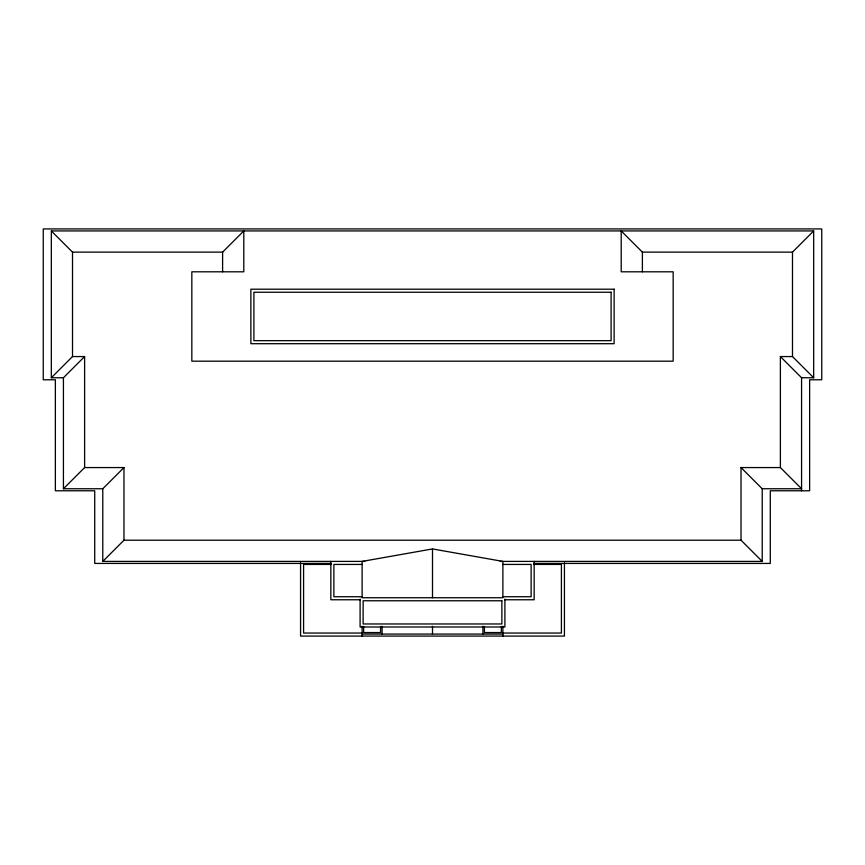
<?xml version="1.0" encoding="UTF-8"?>
<svg xmlns="http://www.w3.org/2000/svg" width="865" height="865" viewBox="0 0 865 865"><rect width="100%" height="100%" fill="white"/><g stroke="black" fill="none" stroke-linecap="round" stroke-linejoin="round"><path stroke-width="1.3" d="M51.327 377.756L72.509 356.564L72.509 252.126L51.327 230.933L51.327 377.756L63.426 377.756L84.619 356.564L72.509 356.564M72.509 252.126L222.608 252.126L243.8 230.933L243.8 271.805L191.835 271.805L191.835 361.181L673.165 361.181L673.165 271.805L621.2 271.805L621.2 230.933L642.392 252.126L792.491 252.126L813.673 230.933L813.673 377.756L801.574 377.756L780.381 356.564L780.381 467.565L801.574 488.757L762.216 488.757L741.024 467.565L780.381 467.565M84.619 467.565L123.976 467.565L102.784 488.757L63.426 488.757L84.619 467.565L84.619 356.564M102.784 488.757L102.784 561.407L123.976 540.214L741.024 540.214L762.216 561.407L762.216 488.757M432.5 548.94L362.121 561.407L362.121 597.737L502.879 597.737L502.879 561.407L432.5 548.94L432.5 597.737M51.327 230.933L813.673 230.933M780.381 356.564L792.491 356.564L813.673 377.756M102.784 561.407L364.803 561.407M500.197 561.407L762.216 561.407M331.5 563.429L94.718 563.429L94.718 490.779L55.36 490.779L55.36 379.778L43.25 379.778L43.25 228.922L821.75 228.922L821.75 379.778L809.64 379.778L809.64 490.779L770.283 490.779L770.283 563.429L533.489 563.429M331.522 564.434L303.593 564.434L303.593 633.05L362.121 633.05M362.121 564.434L333.868 564.434L333.868 596.731L362.121 596.731M502.879 564.434L531.132 564.434L531.132 596.731L502.879 596.731M533.478 564.434L561.407 564.434L561.407 633.05L502.879 633.05M360.1 599.759L330.841 599.759L330.841 561.407M504.901 599.759L534.159 599.759L534.159 561.407M362.121 634.067L502.879 634.067M801.574 377.756L801.574 490.779M792.491 252.126L792.491 356.564M741.024 467.565L741.024 540.214M642.392 252.126L642.392 271.805M564.434 562.747L564.434 636.078L300.566 636.078L300.566 562.747M504.901 599.067L504.901 626.995L360.1 626.995L360.1 599.034M502.879 626.195L502.879 636.078M501.365 626.498L501.365 632.553L484.432 632.553L484.432 626.498M482.919 626.282L482.919 634.067M432.5 626.282L432.5 634.067M382.081 626.282L382.081 634.067M380.568 626.498L380.568 632.553L363.635 632.553L363.635 626.498M362.121 626.195L362.121 636.078M222.608 252.126L222.608 271.805M123.976 467.565L123.976 540.214M63.426 377.756L63.426 488.757M614.128 289.213L250.872 289.213L250.872 343.697L614.128 343.697L614.128 289.213M611.101 292.24L253.899 292.24L253.899 340.669L611.101 340.669L611.101 292.24M501.873 600.764L363.127 600.764L363.127 623.968L501.873 623.968L501.873 600.764"/></g></svg>
